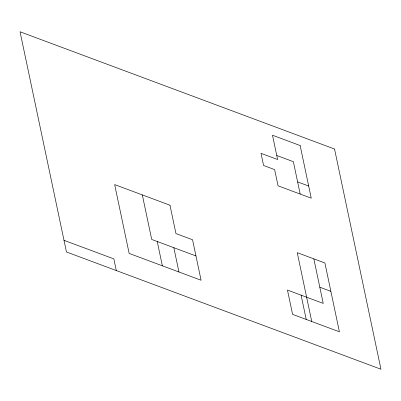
<?xml version="1.0" encoding="UTF-8"?>
<svg xmlns="http://www.w3.org/2000/svg" width="401" height="401" viewBox="0 0 401 401"><rect width="100%" height="100%" fill="white"/><g stroke="black" fill="none" stroke-linecap="round" stroke-linejoin="round"><path stroke-width="0.6" d="M276.76 155.483L293.357 161.668L300.179 194.059M297.622 181.909L308.685 186.034M319.808 287.201L330.87 291.327M195.954 255.943L151.703 239.447L142.315 194.911M64 240.314L113.854 258.901L116.31 270.56M313.838 258.861L323.221 303.392L287.467 290.063L292.585 314.354L339.401 331.812L324.9 262.986L297.241 252.675L311.742 321.497M301.096 295.146L306.214 319.437M173.828 247.698L178.946 271.988M157.232 241.507L162.355 265.798M334.544 149.027L20.05 31.769L66.456 251.973L380.95 369.231L334.544 149.027M300.154 145.548L272.495 135.237L277.612 159.528L261.016 153.342L263.577 165.488L274.64 169.613L278.053 185.808L311.241 198.179L300.154 145.548M169.974 205.222L114.661 184.6L129.162 253.427L201.076 280.239L192.545 239.753L175.949 233.562L169.974 205.222"/></g></svg>
